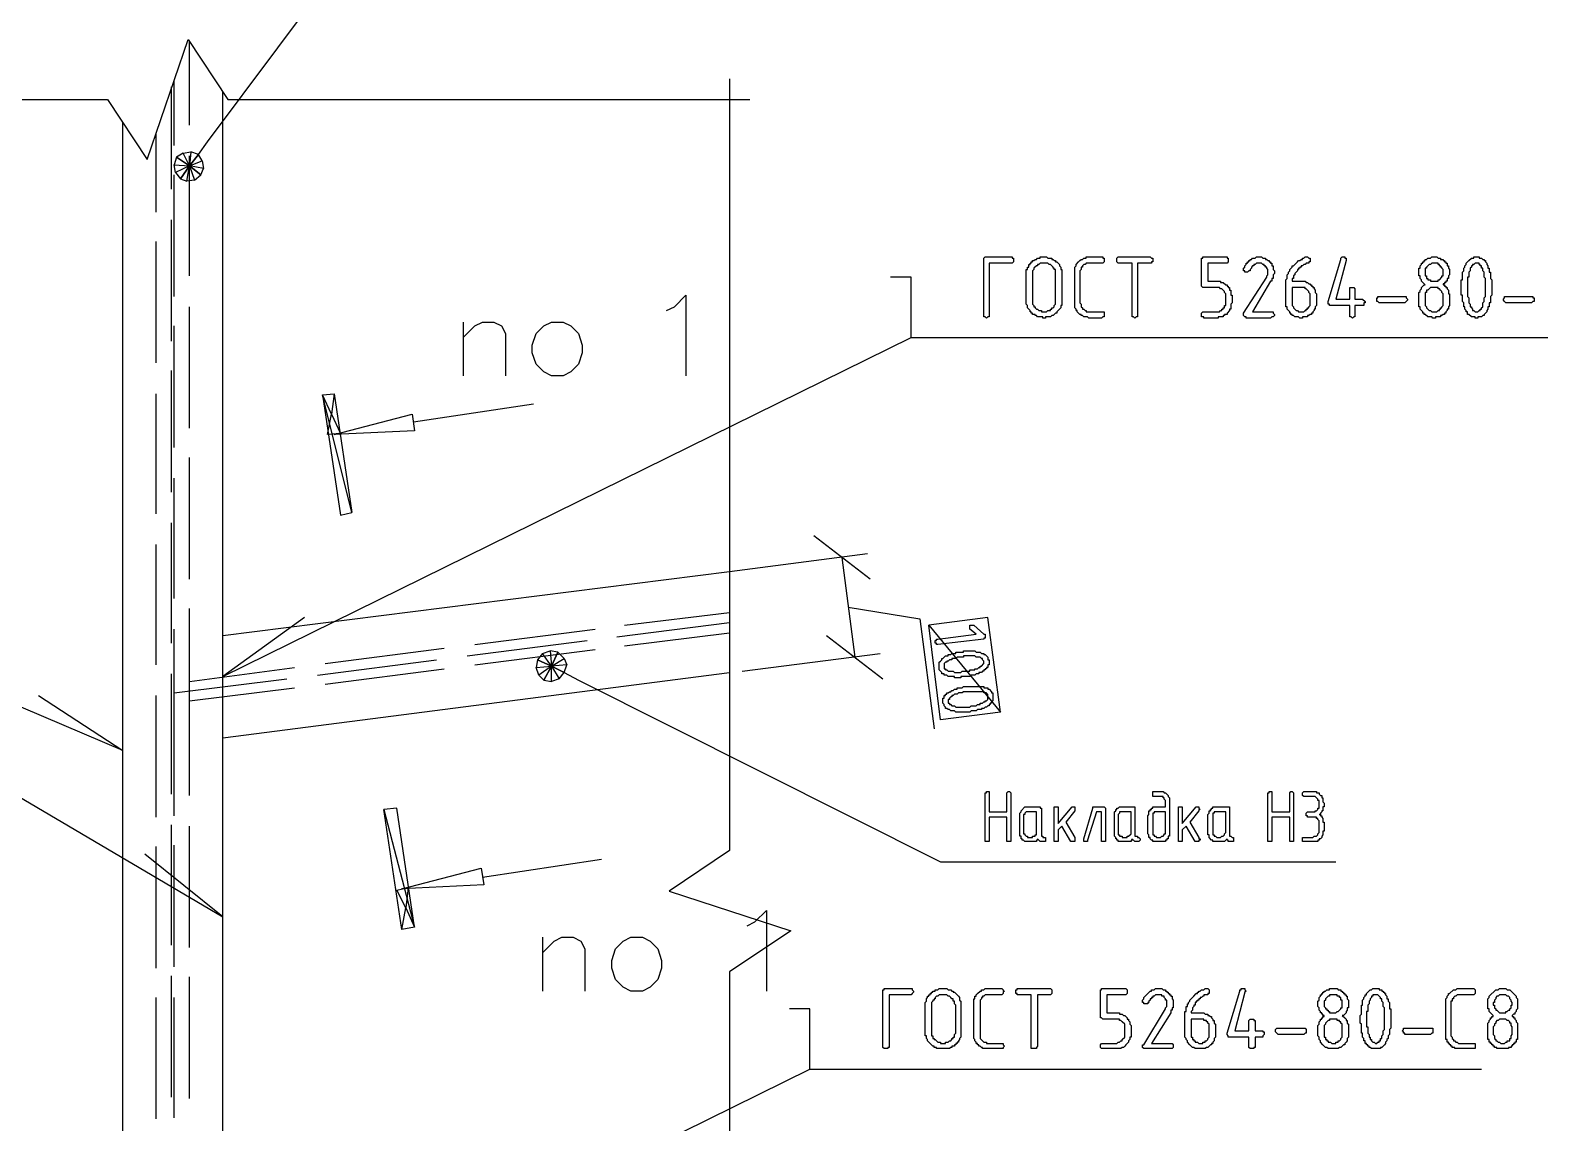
# Model space of a CAD drawing. Header units: millimetres. Extents: x 1 to 1188, y 1 to 840.
# Drawn here: x 288.3 to 363.2, y 312.4 to 366.6 of the extents above; entities that cross this region are included whole.
import ezdxf

# ---------------------------------------------------------------- set-up
doc = ezdxf.new("R2010")
doc.units = ezdxf.units.MM
doc.layers.add('GEOMETRY', color=7, linetype='Continuous')

msp = doc.modelspace()

# ---------------------------------------------------------------- linework, layer by layer
at = {"layer": 'GEOMETRY'}
for points in [[(296.616, 360.433), (297.06, 361.068), (304.045, 370.403), (328.493, 370.403)], [(266.198, 363.164), (292.107, 363.164), (294.076, 360.179), (296.107, 366.148), (298.077, 363.164), (323.984, 363.164)], [(296.171, 361.894), (296.171, 366.084)], [(322.968, 364.18), (322.968, 325.889), (319.983, 323.857), (326.016, 321.889), (322.968, 319.856), (322.968, 281.566)], [(295.282, 358.719), (295.282, 363.798)], [(295.409, 360.878), (295.409, 364.053)], [(297.822, 281.947), (297.822, 363.544)], [(292.869, 299.601), (292.869, 362.02)], [(294.52, 357.576), (294.52, 361.513)], [(296.171, 354.401), (296.171, 360.369)], [(295.409, 353.384), (295.409, 359.417)], [(295.282, 351.163), (295.282, 357.194)], [(294.52, 350.082), (294.52, 356.115)], [(331.985, 351.353), (331.985, 354.338), (330.969, 354.338)], [(319.856, 352.685), (320.238, 352.877), (320.809, 353.448), (320.809, 349.447)], [(296.171, 346.844), (296.171, 352.877)], [(295.409, 345.892), (295.409, 351.923)], [(309.76, 352.115), (309.76, 349.447)], [(309.76, 351.353), (310.331, 351.923), (310.713, 352.115), (311.284, 352.115), (311.665, 351.923), (311.856, 351.543), (311.856, 349.447)], [(301.885, 337.446), (297.822, 334.526), (331.985, 351.353), (367.863, 351.353)], [(295.282, 343.669), (295.282, 349.702)], [(294.52, 342.59), (294.52, 348.558)], [(307.283, 347.161), (313.253, 348.051)], [(288.678, 333.572), (292.869, 330.842), (260.23, 344.748), (218.193, 344.748)], [(284.169, 306.585), (285.757, 302.077), (260.23, 344.748), (297.822, 322.588), (293.948, 325.698)], [(296.171, 339.352), (296.171, 345.383)], [(295.409, 338.398), (295.409, 344.368)], [(295.282, 336.177), (295.282, 342.145)], [(294.52, 335.096), (294.52, 341.066)], [(329.953, 339.352), (327.159, 341.51)], [(322.968, 339.732), (329.827, 340.621)], [(328.556, 340.431), (329.191, 335.478)], [(297.822, 336.557), (322.968, 339.732)], [(328.873, 337.954), (332.43, 337.382), (333.128, 331.921)], [(296.171, 328.619), (296.171, 337.891)], [(317.38, 336.494), (322.968, 337.192)], [(317.76, 337.065), (322.968, 337.701)], [(295.409, 327.604), (295.409, 336.875)], [(310.331, 336.113), (316.301, 336.875)], [(317.76, 336.048), (322.968, 336.684)], [(327.794, 336.557), (330.589, 334.398)], [(302.902, 335.16), (308.807, 335.922)], [(309.951, 335.541), (315.919, 336.303)], [(310.331, 335.096), (316.301, 335.858)], [(296.171, 334.271), (301.378, 334.969)], [(302.521, 334.589), (308.427, 335.351)], [(323.603, 334.779), (330.46, 335.668)], [(295.282, 328.683), (295.282, 334.652)], [(295.409, 333.7), (300.997, 334.398)], [(297.822, 331.477), (322.968, 334.716)], [(302.902, 334.144), (308.807, 334.906)], [(314.777, 334.716), (315.476, 334.334), (333.445, 325.318), (353.067, 325.318)], [(294.52, 327.54), (294.52, 333.572)], [(296.171, 333.319), (301.378, 333.954)], [(295.282, 321.19), (295.282, 327.159)], [(296.171, 321.064), (296.171, 327.095)], [(294.52, 320.047), (294.52, 326.08)], [(295.409, 320.11), (295.409, 326.143)], [(310.713, 324.556), (316.618, 325.444)], [(323.857, 322.143), (324.239, 322.333), (324.809, 322.905), (324.809, 318.904)], [(313.697, 321.571), (313.697, 318.904)], [(313.697, 320.809), (314.269, 321.381), (314.65, 321.571), (315.221, 321.571), (315.602, 321.381), (315.793, 321), (315.793, 318.904)], [(295.282, 313.633), (295.282, 319.666)], [(296.171, 313.57), (296.171, 319.603)], [(294.52, 312.554), (294.52, 318.586)], [(295.409, 312.618), (295.409, 318.586)], [(326.969, 315.031), (326.969, 318.015), (325.953, 318.015)], [(296.869, 301.188), (292.869, 298.203), (326.969, 315.031), (360.306, 315.031)]]:
    msp.add_lwpolyline(points, dxfattribs=at)
for points in [[(296.171, 359.861), (295.854, 360.496), (295.535, 360.306)], [(296.234, 360.56), (296.171, 359.861), (295.854, 360.496)], [(296.616, 360.433), (296.234, 360.56), (296.171, 359.861)], [(296.171, 359.861), (296.806, 360.116), (296.616, 360.433)], [(295.535, 360.306), (295.409, 359.926), (296.171, 359.861)], [(295.409, 359.926), (296.171, 359.861), (295.472, 359.544)], [(296.171, 359.861), (295.472, 359.544), (295.727, 359.227)], [(295.727, 359.227), (296.044, 359.1), (296.171, 359.861)], [(296.044, 359.1), (296.171, 359.861), (296.426, 359.164)], [(296.869, 359.734), (296.171, 359.861), (296.806, 360.116)], [(296.171, 359.861), (296.426, 359.164), (296.743, 359.417)], [(296.743, 359.417), (296.869, 359.734), (296.171, 359.861)], [(335.858, 355.035), (335.858, 352.369), (335.795, 352.369), (335.731, 352.305), (335.668, 352.369), (335.605, 352.369), (335.605, 355.29), (335.668, 355.353), (337.002, 355.353), (337.002, 355.29), (337.065, 355.29), (337.065, 355.098), (337.002, 355.035)], [(339.478, 353.257), (339.478, 352.94), (339.415, 352.94), (339.415, 352.814), (339.352, 352.75), (339.288, 352.685), (339.223, 352.622), (339.223, 352.559), (339.16, 352.559), (339.033, 352.432), (338.97, 352.432), (338.906, 352.369), (338.653, 352.369), (338.653, 352.305), (338.526, 352.305), (338.526, 352.369), (338.271, 352.369), (338.208, 352.432), (338.144, 352.432), (338.144, 352.495), (338.018, 352.495), (338.018, 352.559), (337.954, 352.559), (337.954, 352.622), (337.891, 352.622), (337.891, 352.685), (337.827, 352.75), (337.764, 352.814), (337.764, 352.94), (337.701, 353.004), (337.701, 354.718), (337.764, 354.718), (337.764, 354.845), (337.827, 354.845), (337.827, 354.972), (337.891, 354.972), (337.891, 355.035), (337.954, 355.035), (337.954, 355.098), (338.018, 355.098), (338.018, 355.163), (338.081, 355.163), (338.144, 355.227), (338.208, 355.227), (338.271, 355.29), (338.398, 355.29), (338.398, 355.353), (338.716, 355.353), (338.78, 355.29), (338.97, 355.29), (338.97, 355.227), (339.033, 355.227), (339.097, 355.163), (339.16, 355.163), (339.16, 355.098), (339.223, 355.098), (339.288, 355.035), (339.352, 354.972), (339.352, 354.908), (339.415, 354.845), (339.415, 354.718), (339.478, 354.718)], [(341.446, 355.353), (341.51, 355.353), (341.51, 355.29), (341.573, 355.29), (341.573, 355.098), (341.51, 355.035), (340.684, 355.035), (340.621, 354.972), (340.557, 354.972), (340.494, 354.908), (340.494, 354.845), (340.431, 354.845), (340.431, 354.718), (340.367, 354.655), (340.367, 353.067), (340.431, 353.004), (340.431, 352.877), (340.494, 352.814), (340.494, 352.75), (340.557, 352.75), (340.621, 352.685), (340.684, 352.685), (340.684, 352.622), (341.573, 352.622), (341.573, 352.369), (341.51, 352.369), (341.446, 352.305), (340.811, 352.305), (340.748, 352.369), (340.557, 352.369), (340.494, 352.432), (340.431, 352.432), (340.431, 352.495), (340.367, 352.495), (340.24, 352.622), (340.24, 352.685), (340.177, 352.685), (340.177, 352.75), (340.114, 352.814), (340.114, 354.845), (340.177, 354.908), (340.177, 354.972), (340.304, 355.098), (340.367, 355.163), (340.431, 355.227), (340.494, 355.227), (340.557, 355.29), (340.684, 355.29), (340.684, 355.353)], [(342.208, 355.163), (342.208, 355.29), (342.272, 355.353), (343.859, 355.353), (343.923, 355.29), (343.986, 355.29), (343.986, 355.098), (343.923, 355.098), (343.923, 355.035), (343.225, 355.035), (343.225, 352.369), (343.16, 352.369), (343.097, 352.305), (343.034, 352.369), (342.97, 352.369), (342.97, 355.035), (342.272, 355.035), (342.208, 355.098)], [(346.4, 353.956), (346.4, 355.29), (346.464, 355.29), (346.464, 355.353), (347.669, 355.353), (347.669, 355.29), (347.733, 355.29), (347.733, 355.098), (347.669, 355.035), (346.717, 355.035), (346.717, 354.146), (347.352, 354.146), (347.352, 354.083), (347.479, 354.083), (347.606, 353.956), (347.669, 353.956), (347.669, 353.893), (347.733, 353.893), (347.733, 353.829), (347.796, 353.829), (347.796, 353.702), (347.86, 353.702), (347.86, 353.448), (347.923, 353.448), (347.923, 353.067), (347.86, 353.004), (347.86, 352.75), (347.796, 352.75), (347.796, 352.685), (347.669, 352.559), (347.669, 352.495), (347.543, 352.495), (347.543, 352.432), (347.479, 352.432), (347.479, 352.369), (347.226, 352.369), (347.226, 352.305), (346.527, 352.305), (346.527, 352.369), (346.4, 352.369), (346.4, 352.559), (346.464, 352.622), (347.289, 352.622), (347.352, 352.685), (347.416, 352.685), (347.416, 352.75), (347.479, 352.75), (347.479, 352.814), (347.543, 352.814), (347.543, 352.94), (347.606, 352.94), (347.606, 353.511), (347.543, 353.576), (347.543, 353.639), (347.416, 353.766), (347.352, 353.766), (347.289, 353.829), (346.464, 353.829), (346.4, 353.893)], [(349.257, 355.353), (349.384, 355.353), (349.447, 355.29), (349.575, 355.29), (349.575, 355.227), (349.639, 355.227), (349.702, 355.163), (349.765, 355.163), (349.765, 355.098), (349.829, 355.098), (349.829, 355.035), (349.892, 355.035), (349.892, 354.908), (349.956, 354.908), (349.956, 354.718), (350.019, 354.655), (350.019, 354.528), (349.956, 354.464), (349.956, 354.273), (349.892, 354.273), (349.892, 354.146), (349.829, 354.146), (348.94, 352.622), (349.956, 352.622), (349.956, 352.559), (350.019, 352.495), (350.019, 352.432), (349.956, 352.369), (349.892, 352.369), (349.829, 352.305), (348.622, 352.305), (348.622, 352.369), (348.558, 352.369), (348.495, 352.432), (348.495, 352.559), (349.639, 354.338), (349.639, 354.401), (349.702, 354.464), (349.702, 354.718), (349.639, 354.781), (349.639, 354.845), (349.575, 354.845), (349.575, 354.908), (349.51, 354.908), (349.51, 354.972), (349.447, 354.972), (349.384, 355.035), (349.13, 355.035), (349.067, 354.972), (349.003, 354.972), (349.003, 354.908), (348.94, 354.908), (348.877, 354.845), (348.877, 354.781), (348.813, 354.718), (348.813, 354.655), (348.748, 354.655), (348.685, 354.591), (348.558, 354.591), (348.558, 354.655), (348.495, 354.655), (348.495, 354.781), (348.558, 354.845), (348.558, 354.908), (348.622, 354.972), (348.622, 355.035), (348.685, 355.035), (348.685, 355.098), (348.748, 355.098), (348.748, 355.163), (348.813, 355.163), (348.813, 355.227), (348.877, 355.227), (348.94, 355.29), (349.067, 355.29), (349.13, 355.353)], [(351.67, 355.353), (351.733, 355.29), (351.797, 355.29), (351.797, 355.098), (351.733, 355.098), (351.733, 355.035), (351.606, 355.035), (351.543, 354.972), (351.48, 354.972), (351.416, 354.908), (351.353, 354.908), (351.353, 354.845), (351.289, 354.845), (351.289, 354.781), (351.226, 354.781), (351.226, 354.718), (351.163, 354.718), (351.163, 354.655), (351.098, 354.591), (351.035, 354.528), (351.035, 354.464), (350.971, 354.401), (350.971, 354.273), (350.908, 354.273), (350.908, 354.146), (351.543, 354.146), (351.606, 354.083), (351.67, 354.083), (351.733, 354.019), (351.797, 354.019), (351.797, 353.956), (351.86, 353.956), (351.86, 353.893), (351.923, 353.893), (351.923, 353.829), (351.988, 353.829), (351.988, 353.766), (352.052, 353.702), (352.052, 353.576), (352.115, 353.511), (352.115, 352.94), (352.052, 352.877), (352.052, 352.75), (351.988, 352.75), (351.988, 352.685), (351.923, 352.622), (351.923, 352.559), (351.86, 352.559), (351.86, 352.495), (351.797, 352.495), (351.733, 352.432), (351.67, 352.432), (351.67, 352.369), (351.416, 352.369), (351.416, 352.305), (351.289, 352.305), (351.226, 352.369), (351.035, 352.369), (350.971, 352.432), (350.908, 352.432), (350.908, 352.495), (350.844, 352.495), (350.844, 352.559), (350.781, 352.559), (350.781, 352.622), (350.718, 352.685), (350.654, 352.75), (350.654, 352.877), (350.591, 352.877), (350.591, 354.21), (350.654, 354.273), (350.654, 354.464), (350.718, 354.528), (350.718, 354.591), (350.781, 354.655), (350.781, 354.718), (350.908, 354.845), (350.908, 354.908), (350.971, 354.908), (351.098, 355.035), (351.163, 355.098), (351.226, 355.163), (351.289, 355.163), (351.353, 355.227), (351.416, 355.227), (351.416, 355.29), (351.48, 355.29), (351.543, 355.353)], [(352.685, 353.067), (352.685, 353.131), (353.321, 355.227), (353.321, 355.29), (353.384, 355.353), (353.511, 355.353), (353.511, 355.29), (353.576, 355.29), (353.576, 355.163), (353.067, 353.257), (353.766, 353.257), (353.766, 353.829), (353.956, 353.829), (354.019, 353.766), (354.019, 353.257), (354.401, 353.257), (354.528, 353.131), (354.528, 353.067), (354.464, 353.067), (354.464, 352.94), (354.019, 352.94), (354.019, 352.369), (353.956, 352.369), (353.893, 352.305), (353.829, 352.369), (353.766, 352.369), (353.766, 352.94), (352.75, 352.94), (352.75, 353.004), (352.685, 353.004)], [(357.956, 352.305), (357.893, 352.305), (357.83, 352.369), (357.639, 352.369), (357.513, 352.495), (357.448, 352.495), (357.448, 352.559), (357.385, 352.559), (357.385, 352.622), (357.321, 352.685), (357.258, 352.75), (357.258, 352.877), (357.194, 352.877), (357.194, 353.576), (357.258, 353.639), (357.258, 353.702), (357.321, 353.766), (357.321, 353.829), (357.448, 353.956), (357.513, 353.956), (357.448, 354.019), (357.321, 354.146), (357.321, 354.21), (357.258, 354.273), (357.258, 354.401), (357.194, 354.401), (357.194, 354.781), (357.258, 354.781), (357.258, 354.908), (357.321, 354.972), (357.321, 355.035), (357.385, 355.035), (357.385, 355.098), (357.448, 355.098), (357.448, 355.163), (357.513, 355.163), (357.513, 355.227), (357.576, 355.227), (357.639, 355.29), (357.766, 355.29), (357.83, 355.353), (358.083, 355.353), (358.147, 355.29), (358.273, 355.29), (358.273, 355.227), (358.402, 355.227), (358.402, 355.163), (358.465, 355.163), (358.465, 355.098), (358.528, 355.098), (358.528, 355.035), (358.592, 355.035), (358.592, 354.908), (358.655, 354.908), (358.655, 354.781), (358.719, 354.718), (358.719, 354.464), (358.655, 354.401), (358.655, 354.273), (358.592, 354.273), (358.592, 354.146), (358.528, 354.146), (358.528, 354.083), (358.465, 354.083), (358.465, 354.019), (358.402, 354.019), (358.402, 353.956), (358.465, 353.956), (358.465, 353.893), (358.528, 353.893), (358.528, 353.829), (358.592, 353.829), (358.592, 353.766), (358.655, 353.702), (358.655, 353.511), (358.719, 353.511), (358.719, 352.94), (358.655, 352.877), (358.655, 352.75), (358.592, 352.75), (358.592, 352.685), (358.528, 352.622), (358.528, 352.559), (358.465, 352.559), (358.465, 352.495), (358.402, 352.495), (358.338, 352.432), (358.273, 352.432), (358.273, 352.369), (358.02, 352.369), (358.02, 352.305)], [(360.814, 353.829), (360.814, 353.448), (360.751, 353.384), (360.751, 353.067), (360.688, 353.067), (360.688, 352.877), (360.623, 352.877), (360.623, 352.75), (360.56, 352.685), (360.56, 352.622), (360.433, 352.495), (360.433, 352.432), (360.369, 352.432), (360.306, 352.369), (360.116, 352.369), (360.116, 352.305), (359.989, 352.305), (359.989, 352.369), (359.798, 352.369), (359.671, 352.495), (359.607, 352.495), (359.607, 352.622), (359.544, 352.622), (359.544, 352.685), (359.481, 352.75), (359.481, 352.877), (359.417, 352.877), (359.417, 353.067), (359.354, 353.131), (359.354, 353.448), (359.29, 353.448), (359.29, 354.21), (359.354, 354.21), (359.354, 354.591), (359.417, 354.655), (359.417, 354.781), (359.481, 354.845), (359.481, 354.908), (359.544, 354.972), (359.544, 355.035), (359.607, 355.098), (359.671, 355.163), (359.798, 355.29), (359.926, 355.29), (359.926, 355.353), (360.179, 355.353), (360.179, 355.29), (360.306, 355.29), (360.369, 355.227), (360.433, 355.227), (360.433, 355.163), (360.496, 355.163), (360.496, 355.098), (360.56, 355.035), (360.56, 354.972), (360.623, 354.908), (360.623, 354.781), (360.688, 354.781), (360.688, 354.591), (360.751, 354.591), (360.751, 354.273), (360.814, 354.21)], [(339.16, 353.257), (339.16, 354.718), (339.097, 354.718), (339.097, 354.781), (339.033, 354.781), (339.033, 354.845), (338.906, 354.972), (338.843, 354.972), (338.78, 355.035), (338.398, 355.035), (338.335, 354.972), (338.271, 354.972), (338.271, 354.908), (338.208, 354.908), (338.081, 354.781), (338.081, 354.718), (338.018, 354.655), (338.018, 353.004), (338.081, 352.94), (338.081, 352.877), (338.144, 352.877), (338.144, 352.814), (338.208, 352.75), (338.271, 352.75), (338.335, 352.685), (338.463, 352.685), (338.463, 352.622), (338.716, 352.622), (338.78, 352.685), (338.906, 352.685), (338.906, 352.75), (338.97, 352.75), (338.97, 352.814), (339.033, 352.814), (339.097, 352.877), (339.097, 352.94), (339.16, 353.004)], [(357.956, 354.146), (358.147, 354.146), (358.147, 354.21), (358.21, 354.21), (358.338, 354.338), (358.338, 354.401), (358.402, 354.401), (358.402, 354.718), (358.338, 354.781), (358.338, 354.845), (358.273, 354.845), (358.273, 354.908), (358.21, 354.908), (358.21, 354.972), (358.147, 354.972), (358.147, 355.035), (357.83, 355.035), (357.766, 354.972), (357.703, 354.972), (357.576, 354.845), (357.576, 354.781), (357.513, 354.781), (357.513, 354.401), (357.576, 354.401), (357.576, 354.273), (357.639, 354.273), (357.639, 354.21), (357.766, 354.21), (357.766, 354.146)], [(360.496, 353.829), (360.496, 354.273), (360.433, 354.338), (360.433, 354.591), (360.369, 354.655), (360.369, 354.781), (360.306, 354.781), (360.306, 354.908), (360.243, 354.908), (360.243, 354.972), (360.179, 354.972), (360.179, 355.035), (359.989, 355.035), (359.926, 354.972), (359.861, 354.972), (359.861, 354.908), (359.798, 354.908), (359.798, 354.845), (359.734, 354.781), (359.734, 354.655), (359.671, 354.591), (359.671, 354.338), (359.607, 354.338), (359.607, 353.384), (359.671, 353.321), (359.671, 353.067), (359.734, 353.004), (359.734, 352.877), (359.798, 352.877), (359.798, 352.814), (359.861, 352.75), (359.861, 352.685), (359.926, 352.685), (359.989, 352.622), (360.116, 352.622), (360.179, 352.685), (360.243, 352.685), (360.243, 352.75), (360.306, 352.75), (360.306, 352.814), (360.369, 352.877), (360.369, 353.067), (360.433, 353.131), (360.433, 353.321), (360.496, 353.384)], [(350.908, 353.829), (350.908, 352.94), (350.971, 352.877), (350.971, 352.814), (351.035, 352.75), (351.098, 352.685), (351.163, 352.685), (351.226, 352.622), (351.48, 352.622), (351.543, 352.685), (351.606, 352.685), (351.606, 352.75), (351.67, 352.75), (351.67, 352.814), (351.733, 352.814), (351.733, 352.877), (351.797, 352.94), (351.797, 353.511), (351.733, 353.576), (351.733, 353.639), (351.606, 353.766), (351.543, 353.766), (351.543, 353.829)], [(357.956, 352.622), (358.083, 352.622), (358.147, 352.685), (358.21, 352.685), (358.21, 352.75), (358.273, 352.75), (358.273, 352.814), (358.338, 352.814), (358.338, 352.877), (358.402, 352.94), (358.402, 353.511), (358.338, 353.576), (358.338, 353.639), (358.273, 353.702), (358.21, 353.766), (358.147, 353.766), (358.147, 353.829), (357.766, 353.829), (357.639, 353.702), (357.576, 353.702), (357.576, 353.576), (357.513, 353.576), (357.513, 352.94), (357.576, 352.877), (357.576, 352.814), (357.639, 352.75), (357.703, 352.685), (357.766, 352.685), (357.83, 352.622)], [(356.432, 353.067), (355.227, 353.067), (355.163, 353.131), (355.098, 353.131), (355.098, 353.321), (355.163, 353.321), (355.163, 353.384), (356.559, 353.384), (356.559, 353.321), (356.623, 353.257), (356.623, 353.194), (356.496, 353.067)], [(362.782, 353.067), (361.513, 353.067), (361.448, 353.131), (361.385, 353.194), (361.385, 353.257), (361.448, 353.321), (361.448, 353.384), (362.846, 353.384), (362.846, 353.321), (362.909, 353.321), (362.909, 353.131), (362.846, 353.131)], [(314.142, 352.115), (314.714, 352.115), (315.094, 351.923), (315.476, 351.543), (315.666, 350.971), (315.666, 350.591), (315.476, 350.019), (315.094, 349.639), (314.714, 349.447), (314.142, 349.447), (313.76, 349.639), (313.38, 350.019), (313.189, 350.591), (313.189, 350.971), (313.38, 351.543), (313.76, 351.923)], [(304.235, 342.653), (302.776, 348.495), (303.346, 348.558)], [(303.219, 347.543), (303.664, 346.59), (303.029, 346.527), (303.219, 347.543), (302.776, 348.495), (303.346, 348.558)], [(303.664, 342.527), (304.235, 342.653), (302.776, 348.495)], [(303.346, 346.527), (307.22, 347.543), (307.347, 346.717)], [(335.795, 337.446), (332.873, 337.065), (336.43, 332.747)], [(332.873, 337.065), (336.43, 332.747), (333.445, 332.366)], [(335.223, 336.62), (334.906, 336.875), (334.906, 337.065), (335.096, 337.065), (335.605, 336.62), (335.668, 336.62), (335.668, 336.43), (335.605, 336.43), (335.605, 336.367), (333.319, 336.113), (333.255, 336.113), (333.255, 336.177), (333.192, 336.177), (333.192, 336.303), (333.255, 336.303), (333.255, 336.367), (333.319, 336.367)], [(314.078, 335.795), (314.142, 335.033), (313.697, 335.668)], [(314.459, 335.731), (314.078, 335.795), (314.142, 335.033)], [(314.142, 335.033), (314.777, 335.414), (314.459, 335.731)], [(334.716, 334.526), (334.461, 334.526), (334.461, 334.461), (334.144, 334.461), (334.144, 334.526), (333.827, 334.526), (333.764, 334.589), (333.635, 334.589), (333.635, 334.652), (333.509, 334.652), (333.509, 334.716), (333.382, 334.843), (333.382, 335.223), (333.445, 335.288), (333.509, 335.351), (333.509, 335.414), (333.572, 335.414), (333.635, 335.478), (333.7, 335.541), (333.827, 335.541), (333.827, 335.605), (333.954, 335.605), (334.017, 335.668), (334.207, 335.668), (334.207, 335.731), (334.589, 335.731), (334.589, 335.795), (335.16, 335.795), (335.223, 335.731), (335.414, 335.731), (335.478, 335.668), (335.605, 335.668), (335.605, 335.605), (335.668, 335.605), (335.795, 335.478), (335.795, 335.351), (335.858, 335.351), (335.858, 335.096), (335.795, 335.096), (335.795, 334.969), (335.731, 334.969), (335.731, 334.906), (335.668, 334.906), (335.668, 334.843), (335.605, 334.843), (335.605, 334.779), (335.541, 334.779), (335.478, 334.716), (335.351, 334.716), (335.351, 334.652), (335.223, 334.652), (335.16, 334.589), (334.969, 334.589), (334.906, 334.526)], [(313.443, 335.351), (313.38, 334.969), (314.142, 335.033)], [(313.38, 334.969), (314.142, 335.033), (313.506, 334.589)], [(314.142, 335.033), (313.697, 335.668), (313.443, 335.351)], [(314.142, 335.033), (313.506, 334.589), (313.76, 334.334)], [(313.76, 334.334), (314.142, 334.271), (314.142, 335.033)], [(314.904, 335.096), (314.142, 335.033), (314.777, 335.414)], [(314.777, 334.716), (314.904, 335.096), (314.142, 335.033)], [(314.142, 334.271), (314.142, 335.033), (314.522, 334.398)], [(314.142, 335.033), (314.522, 334.398), (314.777, 334.716)], [(334.652, 334.779), (334.906, 334.779), (334.906, 334.843), (335.16, 334.843), (335.16, 334.906), (335.288, 334.906), (335.351, 334.969), (335.414, 334.969), (335.414, 335.033), (335.478, 335.033), (335.605, 335.16), (335.605, 335.288), (335.541, 335.351), (335.541, 335.414), (335.478, 335.414), (335.414, 335.478), (335.223, 335.478), (335.16, 335.541), (334.589, 335.541), (334.589, 335.478), (334.271, 335.478), (334.207, 335.414), (334.017, 335.414), (334.017, 335.351), (333.89, 335.351), (333.827, 335.288), (333.764, 335.288), (333.764, 335.223), (333.7, 335.223), (333.635, 335.16), (333.635, 334.906), (333.7, 334.906), (333.7, 334.843), (333.764, 334.843), (333.827, 334.779), (334.081, 334.779), (334.144, 334.716), (334.461, 334.716), (334.526, 334.779)], [(334.906, 332.747), (334.207, 332.747), (334.144, 332.81), (333.954, 332.81), (333.89, 332.873), (333.827, 332.873), (333.764, 332.938), (333.7, 332.938), (333.7, 333.002), (333.635, 333.065), (333.635, 333.128), (333.572, 333.192), (333.572, 333.445), (333.635, 333.445), (333.635, 333.572), (333.7, 333.572), (333.7, 333.635), (333.764, 333.635), (333.764, 333.7), (333.827, 333.7), (333.89, 333.764), (333.954, 333.764), (334.017, 333.827), (334.081, 333.827), (334.144, 333.89), (334.271, 333.89), (334.271, 333.954), (334.526, 333.954), (334.589, 334.017), (335.605, 334.017), (335.605, 333.954), (335.795, 333.954), (335.795, 333.89), (335.858, 333.89), (335.985, 333.764), (335.985, 333.7), (336.048, 333.7), (336.048, 333.319), (335.985, 333.255), (335.985, 333.192), (335.922, 333.192), (335.922, 333.128), (335.858, 333.128), (335.858, 333.065), (335.795, 333.065), (335.731, 333.002), (335.668, 333.002), (335.605, 332.938), (335.478, 332.938), (335.478, 332.873), (335.288, 332.873), (335.223, 332.81), (334.969, 332.81)], [(334.843, 333.002), (334.906, 333.002), (334.969, 333.065), (335.223, 333.065), (335.288, 333.128), (335.414, 333.128), (335.414, 333.192), (335.541, 333.192), (335.605, 333.255), (335.668, 333.255), (335.668, 333.319), (335.731, 333.319), (335.795, 333.382), (335.795, 333.635), (335.731, 333.635), (335.731, 333.7), (335.605, 333.7), (335.605, 333.764), (334.589, 333.764), (334.526, 333.7), (334.334, 333.7), (334.271, 333.635), (334.144, 333.635), (334.081, 333.572), (334.017, 333.572), (334.017, 333.509), (333.954, 333.509), (333.89, 333.445), (333.89, 333.382), (333.827, 333.382), (333.827, 333.192), (333.89, 333.192), (333.89, 333.128), (333.954, 333.128), (334.017, 333.065), (334.144, 333.065), (334.207, 333.002)], [(335.668, 326.46), (335.668, 328.746), (335.731, 328.746), (335.731, 328.81), (335.858, 328.81), (335.858, 327.794), (336.747, 327.794), (336.747, 328.746), (336.81, 328.81), (336.875, 328.81), (336.939, 328.746), (336.939, 326.333), (336.747, 326.333), (336.747, 327.54), (335.858, 327.54), (335.858, 326.333), (335.668, 326.333)], [(344.813, 328.302), (344.813, 326.588), (344.748, 326.588), (344.748, 326.46), (344.685, 326.46), (344.685, 326.397), (344.621, 326.397), (344.621, 326.333), (343.986, 326.333), (343.986, 326.397), (343.923, 326.397), (343.859, 326.46), (343.859, 326.523), (343.796, 326.523), (343.796, 326.652), (343.732, 326.715), (343.732, 327.604), (343.796, 327.667), (343.796, 327.857), (343.859, 327.857), (343.859, 327.921), (343.923, 327.921), (343.923, 327.984), (343.986, 327.984), (343.986, 328.048), (344.621, 328.048), (344.621, 328.366), (344.558, 328.429), (344.558, 328.493), (344.494, 328.493), (344.494, 328.556), (343.986, 328.556), (343.986, 328.81), (344.494, 328.81), (344.558, 328.746), (344.621, 328.746), (344.748, 328.619), (344.748, 328.556), (344.813, 328.493)], [(349.702, 326.46), (349.702, 328.746), (349.765, 328.746), (349.765, 328.81), (349.892, 328.81), (349.892, 327.794), (350.781, 327.794), (350.781, 328.746), (350.844, 328.81), (350.908, 328.81), (350.971, 328.746), (350.971, 326.333), (350.781, 326.333), (350.781, 327.54), (349.892, 327.54), (349.892, 326.333), (349.702, 326.333)], [(351.923, 327.54), (351.67, 327.54), (351.67, 327.604), (351.606, 327.604), (351.606, 327.731), (351.67, 327.794), (352.052, 327.794), (352.052, 327.857), (352.115, 327.857), (352.178, 327.921), (352.178, 327.984), (352.242, 327.984), (352.242, 328.366), (352.178, 328.366), (352.178, 328.429), (352.052, 328.556), (351.48, 328.556), (351.416, 328.619), (351.416, 328.746), (351.48, 328.81), (352.115, 328.81), (352.115, 328.746), (352.242, 328.746), (352.242, 328.683), (352.305, 328.619), (352.369, 328.619), (352.369, 328.493), (352.432, 328.493), (352.432, 328.302), (352.495, 328.239), (352.495, 328.048), (352.432, 328.048), (352.432, 327.857), (352.369, 327.857), (352.369, 327.794), (352.305, 327.731), (352.305, 327.667), (352.242, 327.667), (352.305, 327.667), (352.305, 327.604), (352.369, 327.604), (352.369, 327.54), (352.432, 327.477), (352.432, 327.285), (352.495, 327.285), (352.495, 326.842), (352.432, 326.842), (352.432, 326.652), (352.369, 326.588), (352.369, 326.523), (352.305, 326.46), (352.242, 326.46), (352.242, 326.397), (352.178, 326.397), (352.178, 326.333), (351.416, 326.333), (351.416, 326.523), (351.923, 326.523), (351.988, 326.588), (352.115, 326.588), (352.178, 326.652), (352.178, 326.715), (352.242, 326.778), (352.242, 327.35), (352.178, 327.414), (352.178, 327.477), (352.115, 327.477), (352.115, 327.54)], [(306.458, 327.984), (305.823, 327.921), (307.347, 322.079)], [(305.823, 327.921), (307.347, 322.079), (306.713, 321.952)], [(338.653, 326.46), (338.653, 326.333), (338.398, 326.333), (338.271, 326.46), (338.271, 326.397), (338.208, 326.397), (338.208, 326.333), (337.636, 326.333), (337.573, 326.397), (337.509, 326.397), (337.509, 326.46), (337.446, 326.46), (337.446, 326.588), (337.382, 326.588), (337.382, 327.731), (337.446, 327.794), (337.446, 327.857), (337.636, 328.048), (338.398, 328.048), (338.398, 327.984), (338.463, 327.984), (338.463, 326.588), (338.526, 326.588), (338.526, 326.523), (338.653, 326.523)], [(338.208, 327.794), (337.701, 327.794), (337.636, 327.731), (337.636, 327.667), (337.573, 327.667), (337.573, 326.715), (337.636, 326.715), (337.636, 326.652), (337.701, 326.588), (337.764, 326.588), (337.764, 326.523), (338.018, 326.523), (338.018, 326.588), (338.144, 326.588), (338.144, 326.652), (338.208, 326.652)], [(339.288, 327.222), (339.985, 328.048), (340.114, 328.048), (340.114, 327.857), (339.669, 327.285), (340.114, 326.523), (340.114, 326.333), (339.922, 326.333), (339.478, 327.095), (339.288, 326.905), (339.288, 326.333), (339.097, 326.333), (339.097, 328.048), (339.288, 328.048)], [(341.066, 328.048), (341.573, 328.048), (341.638, 327.984), (341.638, 326.333), (341.446, 326.333), (341.446, 327.794), (341.193, 327.794), (340.748, 326.397), (340.748, 326.333), (340.557, 326.333), (340.557, 326.46), (341.002, 327.984), (341.002, 328.048)], [(343.352, 326.46), (343.352, 326.397), (343.289, 326.333), (343.097, 326.333), (343.034, 326.397), (342.97, 326.397), (342.97, 326.46), (342.97, 326.397), (342.907, 326.397), (342.907, 326.333), (342.272, 326.333), (342.272, 326.397), (342.208, 326.397), (342.208, 326.46), (342.145, 326.46), (342.145, 326.523), (342.081, 326.588), (342.081, 327.794), (342.145, 327.857), (342.145, 327.921), (342.208, 327.921), (342.208, 327.984), (342.272, 327.984), (342.335, 328.048), (343.097, 328.048), (343.097, 326.588), (343.225, 326.588), (343.225, 326.523), (343.289, 326.523)], [(342.907, 327.794), (342.335, 327.794), (342.335, 327.731), (342.272, 327.667), (342.272, 326.652), (342.335, 326.652), (342.335, 326.588), (342.463, 326.588), (342.463, 326.523), (342.717, 326.523), (342.717, 326.588), (342.78, 326.588), (342.907, 326.715)], [(344.621, 326.778), (344.621, 327.794), (344.051, 327.794), (344.051, 327.731), (343.986, 327.731), (343.986, 326.652), (344.051, 326.652), (344.051, 326.588), (344.114, 326.588), (344.177, 326.523), (344.368, 326.523), (344.431, 326.588), (344.494, 326.588), (344.558, 326.652), (344.558, 326.715), (344.621, 326.715)], [(345.447, 327.222), (346.145, 328.048), (346.272, 328.048), (346.272, 327.984), (346.335, 327.921), (346.272, 327.921), (346.272, 327.857), (345.828, 327.285), (346.272, 326.523), (346.272, 326.46), (346.335, 326.46), (346.335, 326.397), (346.272, 326.397), (346.272, 326.333), (346.082, 326.333), (345.638, 327.095), (345.447, 326.905), (345.447, 326.333), (345.256, 326.333), (345.256, 328.048), (345.447, 328.048)], [(347.988, 326.46), (347.988, 326.333), (347.733, 326.333), (347.733, 326.397), (347.669, 326.397), (347.669, 326.46), (347.543, 326.333), (346.971, 326.333), (346.971, 326.397), (346.907, 326.397), (346.781, 326.523), (346.781, 326.652), (346.717, 326.652), (346.717, 327.667), (346.781, 327.731), (346.781, 327.857), (346.844, 327.857), (346.844, 327.921), (346.907, 327.921), (346.907, 327.984), (346.971, 327.984), (346.971, 328.048), (347.796, 328.048), (347.796, 326.588), (347.86, 326.588), (347.923, 326.523), (347.988, 326.523)], [(347.606, 327.794), (347.034, 327.794), (347.034, 327.731), (346.971, 327.731), (346.971, 326.652), (347.034, 326.652), (347.034, 326.588), (347.098, 326.588), (347.161, 326.523), (347.352, 326.523), (347.416, 326.588), (347.479, 326.588), (347.543, 326.652), (347.543, 326.715), (347.606, 326.778)], [(306.713, 323.984), (310.648, 325.001), (310.777, 324.175)], [(306.903, 323.031), (306.458, 323.92), (307.03, 324.047), (306.903, 323.031), (307.347, 322.079), (306.713, 321.952)], [(318.079, 321.571), (318.651, 321.571), (319.031, 321.381), (319.413, 321), (319.603, 320.428), (319.603, 320.047), (319.413, 319.476), (319.031, 319.094), (318.651, 318.904), (318.079, 318.904), (317.697, 319.094), (317.317, 319.476), (317.127, 320.047), (317.127, 320.428), (317.317, 321), (317.697, 321.381)], [(330.906, 318.714), (330.906, 316.11), (330.842, 316.11), (330.842, 316.046), (330.652, 316.046), (330.589, 316.11), (330.589, 318.968), (330.652, 318.968), (330.652, 319.031), (332.048, 319.031), (332.048, 318.968), (332.113, 318.904), (332.113, 318.841), (332.048, 318.777), (331.985, 318.714)], [(334.461, 316.935), (334.461, 316.618), (334.398, 316.555), (334.398, 316.491), (334.334, 316.428), (334.334, 316.364), (334.271, 316.364), (334.271, 316.301), (334.207, 316.301), (334.207, 316.238), (334.144, 316.238), (334.144, 316.173), (334.017, 316.173), (334.017, 316.11), (333.954, 316.11), (333.89, 316.046), (333.255, 316.046), (333.255, 316.11), (333.128, 316.11), (333.128, 316.173), (333.065, 316.173), (333.002, 316.238), (332.938, 316.301), (332.873, 316.364), (332.81, 316.428), (332.81, 316.491), (332.747, 316.555), (332.747, 316.681), (332.683, 316.681), (332.683, 318.332), (332.747, 318.396), (332.747, 318.523), (332.81, 318.586), (332.81, 318.651), (332.873, 318.651), (332.873, 318.714), (332.938, 318.714), (332.938, 318.777), (333.002, 318.777), (333.002, 318.841), (333.065, 318.841), (333.065, 318.904), (333.192, 318.904), (333.192, 318.968), (333.319, 318.968), (333.382, 319.031), (333.764, 319.031), (333.827, 318.968), (333.954, 318.968), (334.017, 318.904), (334.081, 318.904), (334.081, 318.841), (334.144, 318.841), (334.334, 318.651), (334.398, 318.586), (334.398, 318.459), (334.461, 318.396)], [(334.207, 316.935), (334.207, 318.206), (334.144, 318.269), (334.144, 318.396), (334.081, 318.396), (334.081, 318.523), (334.017, 318.523), (333.954, 318.586), (333.89, 318.651), (333.827, 318.651), (333.764, 318.714), (333.382, 318.714), (333.319, 318.651), (333.255, 318.651), (333.192, 318.586), (333.192, 318.523), (333.128, 318.523), (333.128, 318.459), (333.065, 318.459), (333.065, 318.396), (333.002, 318.332), (333.002, 316.681), (333.065, 316.681), (333.065, 316.555), (333.128, 316.555), (333.128, 316.491), (333.192, 316.491), (333.319, 316.364), (333.445, 316.364), (333.445, 316.301), (333.7, 316.301), (333.7, 316.364), (333.827, 316.364), (333.89, 316.428), (333.954, 316.428), (334.017, 316.491), (334.017, 316.555), (334.081, 316.555), (334.081, 316.618), (334.144, 316.618), (334.144, 316.745), (334.207, 316.808)], [(336.43, 319.031), (336.494, 319.031), (336.557, 318.968), (336.557, 318.904), (336.62, 318.904), (336.557, 318.841), (336.557, 318.777), (336.494, 318.714), (335.668, 318.714), (335.605, 318.651), (335.541, 318.651), (335.541, 318.586), (335.478, 318.586), (335.478, 318.523), (335.414, 318.459), (335.414, 316.555), (335.605, 316.364), (335.731, 316.364), (335.731, 316.301), (336.557, 316.301), (336.557, 316.238), (336.62, 316.173), (336.557, 316.11), (336.557, 316.046), (335.541, 316.046), (335.541, 316.11), (335.478, 316.11), (335.414, 316.173), (335.351, 316.173), (335.351, 316.238), (335.288, 316.238), (335.288, 316.301), (335.223, 316.301), (335.223, 316.364), (335.16, 316.428), (335.16, 316.491), (335.096, 316.555), (335.096, 318.523), (335.16, 318.523), (335.16, 318.651), (335.223, 318.651), (335.223, 318.714), (335.288, 318.777), (335.414, 318.904), (335.478, 318.904), (335.478, 318.968), (335.605, 318.968), (335.668, 319.031)], [(337.192, 318.904), (337.192, 318.968), (337.256, 318.968), (337.256, 319.031), (338.906, 319.031), (338.97, 318.968), (338.97, 318.777), (338.906, 318.714), (338.271, 318.714), (338.271, 316.173), (338.208, 316.11), (338.208, 316.046), (337.954, 316.046), (337.954, 318.714), (337.256, 318.714), (337.256, 318.777), (337.192, 318.777)], [(341.383, 317.697), (341.383, 318.968), (341.446, 318.968), (341.446, 319.031), (342.653, 319.031), (342.717, 318.968), (342.717, 318.777), (342.653, 318.714), (341.701, 318.714), (341.701, 317.825), (342.335, 317.825), (342.335, 317.76), (342.463, 317.76), (342.527, 317.697), (342.59, 317.697), (342.717, 317.57), (342.717, 317.507), (342.78, 317.507), (342.78, 317.444), (342.844, 317.38), (342.844, 317.253), (342.907, 317.19), (342.907, 316.618), (342.844, 316.618), (342.844, 316.491), (342.78, 316.428), (342.78, 316.364), (342.653, 316.238), (342.59, 316.173), (342.527, 316.11), (342.463, 316.11), (342.398, 316.046), (341.446, 316.046), (341.383, 316.11), (341.383, 316.238), (341.446, 316.301), (342.208, 316.301), (342.272, 316.364), (342.335, 316.364), (342.398, 316.428), (342.463, 316.428), (342.463, 316.491), (342.59, 316.618), (342.59, 317.253), (342.463, 317.38), (342.398, 317.444), (342.335, 317.444), (342.335, 317.507), (341.51, 317.507), (341.446, 317.57), (341.383, 317.57)], [(344.241, 319.031), (344.431, 319.031), (344.494, 318.968), (344.621, 318.968), (344.621, 318.904), (344.685, 318.904), (344.685, 318.841), (344.748, 318.841), (344.748, 318.777), (344.813, 318.777), (344.813, 318.714), (344.876, 318.714), (344.876, 318.651), (344.939, 318.651), (344.939, 318.523), (345.003, 318.459), (345.003, 318.079), (344.939, 318.079), (344.939, 317.952), (344.876, 317.952), (344.876, 317.825), (343.923, 316.301), (344.939, 316.301), (345.003, 316.238), (345.003, 316.11), (344.939, 316.046), (343.542, 316.046), (343.479, 316.11), (343.479, 316.238), (343.542, 316.238), (344.621, 318.015), (344.621, 318.079), (344.685, 318.142), (344.685, 318.459), (344.621, 318.459), (344.621, 318.523), (344.558, 318.586), (344.558, 318.651), (344.431, 318.651), (344.431, 318.714), (344.114, 318.714), (344.051, 318.651), (343.986, 318.651), (343.986, 318.586), (343.923, 318.586), (343.923, 318.523), (343.859, 318.523), (343.859, 318.459), (343.796, 318.396), (343.796, 318.332), (343.732, 318.332), (343.732, 318.269), (343.542, 318.269), (343.542, 318.332), (343.479, 318.332), (343.479, 318.459), (343.542, 318.523), (343.542, 318.586), (343.606, 318.651), (343.859, 318.904), (343.923, 318.904), (343.923, 318.968), (344.051, 318.968), (344.114, 319.031)], [(346.654, 319.031), (346.717, 319.031), (346.781, 318.968), (346.781, 318.777), (346.717, 318.777), (346.717, 318.714), (346.527, 318.714), (346.527, 318.651), (346.464, 318.651), (346.4, 318.586), (346.335, 318.586), (346.335, 318.523), (346.272, 318.523), (346.272, 318.459), (346.209, 318.459), (346.209, 318.396), (346.145, 318.396), (346.145, 318.332), (346.082, 318.332), (346.082, 318.206), (346.019, 318.206), (346.019, 318.142), (345.955, 318.079), (345.955, 317.952), (345.892, 317.889), (345.892, 317.825), (346.527, 317.825), (346.59, 317.76), (346.717, 317.76), (346.717, 317.697), (346.781, 317.697), (346.844, 317.634), (346.907, 317.634), (346.907, 317.57), (346.971, 317.507), (346.971, 317.444), (347.034, 317.444), (347.034, 317.317), (347.098, 317.253), (347.098, 316.618), (347.034, 316.555), (347.034, 316.428), (346.971, 316.364), (346.971, 316.301), (346.907, 316.301), (346.907, 316.238), (346.844, 316.238), (346.781, 316.173), (346.717, 316.11), (346.654, 316.11), (346.59, 316.046), (346.082, 316.046), (346.019, 316.11), (345.955, 316.11), (345.892, 316.173), (345.828, 316.238), (345.702, 316.364), (345.702, 316.428), (345.638, 316.491), (345.638, 316.555), (345.573, 316.618), (345.573, 317.889), (345.638, 317.889), (345.638, 318.142), (345.702, 318.142), (345.702, 318.269), (345.765, 318.269), (345.765, 318.332), (345.828, 318.396), (345.828, 318.459), (345.955, 318.586), (346.019, 318.651), (346.145, 318.777), (346.209, 318.777), (346.209, 318.841), (346.272, 318.841), (346.272, 318.904), (346.335, 318.904), (346.4, 318.968), (346.527, 318.968), (346.59, 319.031)], [(347.669, 316.745), (347.669, 316.808), (348.305, 318.904), (348.305, 318.968), (348.368, 318.968), (348.368, 319.031), (348.558, 319.031), (348.558, 318.968), (348.622, 318.904), (348.558, 318.841), (348.051, 316.935), (348.748, 316.935), (348.748, 317.444), (348.813, 317.507), (349.003, 317.507), (349.003, 317.444), (349.067, 317.444), (349.067, 316.935), (349.447, 316.935), (349.447, 316.872), (349.51, 316.872), (349.51, 316.745), (349.447, 316.681), (349.447, 316.618), (349.067, 316.618), (349.067, 316.11), (349.003, 316.11), (349.003, 316.046), (348.813, 316.046), (348.748, 316.11), (348.748, 316.618), (347.733, 316.618), (347.733, 316.681)], [(352.94, 316.046), (352.685, 316.046), (352.622, 316.11), (352.559, 316.11), (352.495, 316.173), (352.432, 316.238), (352.305, 316.364), (352.305, 316.428), (352.242, 316.491), (352.242, 316.618), (352.178, 316.681), (352.178, 317.19), (352.242, 317.253), (352.242, 317.38), (352.305, 317.444), (352.305, 317.507), (352.369, 317.507), (352.369, 317.57), (352.432, 317.57), (352.432, 317.634), (352.495, 317.634), (352.495, 317.697), (352.432, 317.697), (352.432, 317.76), (352.369, 317.76), (352.369, 317.825), (352.305, 317.825), (352.305, 317.889), (352.242, 317.952), (352.242, 318.079), (352.178, 318.142), (352.178, 318.396), (352.242, 318.459), (352.242, 318.586), (352.305, 318.651), (352.305, 318.714), (352.369, 318.714), (352.369, 318.777), (352.432, 318.777), (352.432, 318.841), (352.495, 318.841), (352.495, 318.904), (352.559, 318.904), (352.622, 318.968), (352.75, 318.968), (352.75, 319.031), (353.131, 319.031), (353.194, 318.968), (353.321, 318.968), (353.321, 318.904), (353.384, 318.904), (353.384, 318.841), (353.448, 318.841), (353.448, 318.777), (353.511, 318.777), (353.511, 318.714), (353.576, 318.714), (353.576, 318.651), (353.639, 318.651), (353.639, 318.523), (353.702, 318.459), (353.702, 318.079), (353.639, 318.079), (353.639, 317.952), (353.576, 317.889), (353.576, 317.825), (353.448, 317.697), (353.384, 317.697), (353.511, 317.57), (353.576, 317.507), (353.576, 317.444), (353.639, 317.444), (353.639, 317.317), (353.702, 317.253), (353.702, 316.618), (353.639, 316.555), (353.639, 316.428), (353.576, 316.364), (353.511, 316.301), (353.511, 316.238), (353.448, 316.238), (353.384, 316.173), (353.321, 316.11), (353.257, 316.11), (353.194, 316.046)], [(352.94, 317.825), (353.067, 317.825), (353.131, 317.889), (353.194, 317.889), (353.321, 318.015), (353.321, 318.079), (353.384, 318.079), (353.384, 318.459), (353.321, 318.459), (353.321, 318.586), (353.257, 318.586), (353.257, 318.651), (353.131, 318.651), (353.131, 318.714), (352.75, 318.714), (352.75, 318.651), (352.685, 318.651), (352.622, 318.586), (352.559, 318.523), (352.559, 318.459), (352.495, 318.396), (352.495, 318.142), (352.559, 318.079), (352.559, 318.015), (352.622, 318.015), (352.622, 317.952), (352.685, 317.952), (352.685, 317.889), (352.75, 317.889), (352.75, 317.825)], [(355.797, 317.507), (355.797, 317.063), (355.734, 316.998), (355.734, 316.745), (355.67, 316.681), (355.67, 316.555), (355.607, 316.491), (355.607, 316.428), (355.544, 316.364), (355.544, 316.301), (355.48, 316.238), (355.417, 316.173), (355.353, 316.11), (355.29, 316.11), (355.29, 316.046), (354.845, 316.046), (354.781, 316.11), (354.718, 316.11), (354.718, 316.173), (354.655, 316.173), (354.655, 316.238), (354.591, 316.238), (354.591, 316.301), (354.528, 316.301), (354.528, 316.428), (354.464, 316.428), (354.464, 316.555), (354.401, 316.618), (354.401, 316.808), (354.338, 316.808), (354.338, 317.253), (354.273, 317.317), (354.273, 317.697), (354.338, 317.76), (354.338, 318.206), (354.401, 318.206), (354.401, 318.459), (354.464, 318.523), (354.464, 318.586), (354.528, 318.651), (354.528, 318.714), (354.591, 318.714), (354.591, 318.777), (354.781, 318.968), (354.845, 318.968), (354.908, 319.031), (355.227, 319.031), (355.227, 318.968), (355.353, 318.968), (355.353, 318.904), (355.417, 318.904), (355.417, 318.841), (355.48, 318.841), (355.48, 318.777), (355.544, 318.777), (355.544, 318.714), (355.607, 318.651), (355.607, 318.523), (355.67, 318.523), (355.67, 318.396), (355.734, 318.332), (355.734, 318.015), (355.797, 318.015)], [(355.48, 317.507), (355.48, 318.079), (355.417, 318.142), (355.417, 318.332), (355.353, 318.396), (355.353, 318.523), (355.29, 318.523), (355.29, 318.586), (355.227, 318.651), (355.163, 318.714), (354.908, 318.714), (354.908, 318.651), (354.845, 318.651), (354.845, 318.586), (354.781, 318.523), (354.781, 318.459), (354.718, 318.396), (354.718, 318.269), (354.655, 318.206), (354.655, 317.889), (354.591, 317.889), (354.591, 317.127), (354.655, 317.127), (354.655, 316.808), (354.718, 316.745), (354.718, 316.618), (354.781, 316.618), (354.781, 316.491), (354.845, 316.491), (354.845, 316.428), (354.908, 316.364), (354.972, 316.364), (355.035, 316.301), (355.098, 316.301), (355.163, 316.364), (355.227, 316.364), (355.227, 316.428), (355.29, 316.428), (355.29, 316.555), (355.353, 316.555), (355.353, 316.681), (355.417, 316.745), (355.417, 316.935), (355.48, 316.998)], [(359.861, 319.031), (359.926, 319.031), (359.989, 318.968), (359.989, 318.777), (359.926, 318.714), (359.1, 318.714), (359.035, 318.651), (358.972, 318.651), (358.909, 318.586), (358.909, 318.523), (358.845, 318.523), (358.845, 318.396), (358.782, 318.396), (358.782, 316.681), (358.845, 316.618), (358.845, 316.555), (358.909, 316.491), (358.909, 316.428), (358.972, 316.428), (359.035, 316.364), (359.1, 316.364), (359.164, 316.301), (359.989, 316.301), (359.989, 316.046), (358.972, 316.046), (358.972, 316.11), (358.845, 316.11), (358.845, 316.173), (358.782, 316.173), (358.782, 316.238), (358.719, 316.238), (358.719, 316.301), (358.655, 316.301), (358.655, 316.364), (358.592, 316.364), (358.592, 316.491), (358.528, 316.491), (358.528, 318.523), (358.592, 318.586), (358.592, 318.651), (358.655, 318.714), (358.655, 318.777), (358.719, 318.777), (358.909, 318.968), (359.035, 318.968), (359.1, 319.031)], [(361.322, 316.046), (361.068, 316.046), (361.068, 316.11), (360.941, 316.11), (360.941, 316.173), (360.878, 316.173), (360.878, 316.238), (360.814, 316.238), (360.814, 316.301), (360.751, 316.301), (360.751, 316.364), (360.688, 316.364), (360.688, 316.491), (360.623, 316.491), (360.623, 317.317), (360.688, 317.38), (360.688, 317.444), (360.751, 317.507), (360.751, 317.57), (360.814, 317.57), (360.814, 317.634), (360.878, 317.634), (360.878, 317.697), (360.814, 317.76), (360.751, 317.825), (360.688, 317.889), (360.688, 318.015), (360.623, 318.015), (360.623, 318.523), (360.688, 318.586), (360.688, 318.651), (361.005, 318.968), (361.131, 318.968), (361.195, 319.031), (361.513, 319.031), (361.577, 318.968), (361.703, 318.968), (362.02, 318.651), (362.02, 318.586), (362.084, 318.523), (362.084, 318.015), (362.02, 317.952), (362.02, 317.889), (361.957, 317.825), (361.957, 317.76), (361.894, 317.76), (361.83, 317.697), (361.83, 317.634), (361.894, 317.634), (361.894, 317.57), (361.957, 317.57), (361.957, 317.507), (362.02, 317.444), (362.02, 317.38), (362.084, 317.317), (362.084, 316.491), (362.02, 316.491), (362.02, 316.364), (361.957, 316.364), (361.957, 316.301), (361.894, 316.301), (361.894, 316.238), (361.83, 316.238), (361.83, 316.173), (361.767, 316.173), (361.767, 316.11), (361.64, 316.11), (361.64, 316.046)], [(361.322, 317.825), (361.513, 317.825), (361.513, 317.889), (361.577, 317.889), (361.64, 317.952), (361.703, 317.952), (361.703, 318.015), (361.767, 318.079), (361.767, 318.206), (361.83, 318.206), (361.83, 318.332), (361.767, 318.396), (361.767, 318.459), (361.703, 318.523), (361.703, 318.586), (361.64, 318.651), (361.577, 318.651), (361.513, 318.714), (361.195, 318.714), (361.131, 318.651), (361.068, 318.651), (361.005, 318.586), (361.005, 318.523), (360.941, 318.459), (360.941, 318.332), (360.878, 318.332), (360.878, 318.206), (360.941, 318.206), (360.941, 318.079), (361.005, 318.015), (361.005, 317.952), (361.068, 317.952), (361.195, 317.825)], [(345.892, 317.507), (345.892, 316.618), (345.955, 316.618), (345.955, 316.491), (346.019, 316.491), (346.019, 316.428), (346.082, 316.428), (346.082, 316.364), (346.209, 316.364), (346.272, 316.301), (346.464, 316.301), (346.464, 316.364), (346.59, 316.364), (346.59, 316.428), (346.654, 316.428), (346.717, 316.491), (346.717, 316.555), (346.781, 316.618), (346.781, 317.253), (346.717, 317.317), (346.717, 317.38), (346.654, 317.38), (346.654, 317.444), (346.527, 317.444), (346.527, 317.507)], [(351.416, 316.745), (350.209, 316.745), (350.082, 316.872), (350.082, 316.998), (350.146, 317.063), (351.543, 317.063), (351.606, 316.998), (351.606, 316.808), (351.543, 316.808), (351.48, 316.745)], [(352.94, 316.301), (353.067, 316.301), (353.067, 316.364), (353.194, 316.364), (353.194, 316.428), (353.257, 316.428), (353.321, 316.491), (353.321, 316.555), (353.384, 316.618), (353.384, 317.253), (353.321, 317.317), (353.321, 317.38), (353.257, 317.38), (353.257, 317.444), (353.131, 317.444), (353.131, 317.507), (352.75, 317.507), (352.75, 317.444), (352.685, 317.444), (352.559, 317.317), (352.559, 317.253), (352.495, 317.19), (352.495, 316.618), (352.559, 316.618), (352.559, 316.491), (352.622, 316.491), (352.622, 316.428), (352.685, 316.428), (352.685, 316.364), (352.814, 316.364), (352.877, 316.301)], [(357.766, 316.745), (356.496, 316.745), (356.496, 316.808), (356.432, 316.808), (356.432, 316.872), (356.369, 316.935), (356.432, 316.998), (356.432, 317.063), (357.893, 317.063), (357.893, 316.808), (357.83, 316.808)], [(361.322, 316.301), (361.448, 316.301), (361.513, 316.364), (361.577, 316.364), (361.577, 316.428), (361.703, 316.428), (361.703, 316.555), (361.767, 316.555), (361.767, 316.681), (361.83, 316.745), (361.83, 317.127), (361.767, 317.19), (361.767, 317.317), (361.703, 317.317), (361.703, 317.38), (361.64, 317.444), (361.577, 317.444), (361.513, 317.507), (361.195, 317.507), (361.131, 317.444), (361.068, 317.444), (361.005, 317.38), (361.005, 317.317), (360.941, 317.253), (360.941, 317.19), (360.878, 317.127), (360.878, 316.745), (360.941, 316.681), (360.941, 316.555), (361.005, 316.491), (361.005, 316.428), (361.068, 316.428), (361.131, 316.364), (361.195, 316.364), (361.258, 316.301)]]:
    msp.add_lwpolyline(points, close=True, dxfattribs=at)

doc.saveas('drawing.dxf')
